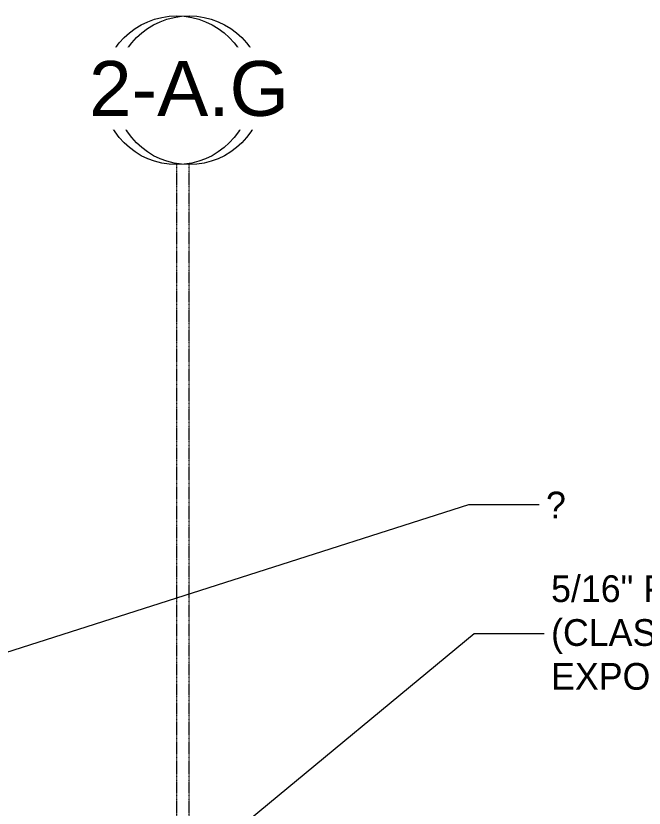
# Model space of a CAD drawing. Header units: inches. Extents: x 21408 to 98131, y -290 to 853.
# Drawn here: x 33065 to 33471, y 324 to 835 of the extents above; entities that cross this region are included whole.
import ezdxf

# ---------------------------------------------------------------- set-up
doc = ezdxf.new("R2010")
doc.units = ezdxf.units.IN
doc.header["$MEASUREMENT"] = 0
doc.linetypes.add('Grid Line 1_2_', pattern=[0.875, 0.5, -0.125, 0.125, -0.125])
for name, color, linetype, lineweight in [('A-ANNO-IDEN', 131, 'Continuous', 9), ('S-GRID', 1, 'Continuous', 9), ('S-GRID-IDEN', 1, 'Continuous', 9)]:
    doc.layers.add(name, color=color, linetype=linetype, lineweight=lineweight)
doc.styles.add('Arial_1', font='arial.ttf', dxfattribs={"height": 35.407186})
doc.styles.add('Century Gothic', font='GOTHIC.TTF', dxfattribs={"height": 17.245342})

# ---------------------------------------------------------------- blocks, each defined once
blk = doc.blocks.new('Grid - Grid Head - Circle-14747-Building Section - North_South looking East _ Fitness Center')
at = {"layer": 'S-GRID-IDEN'}
blk.add_circle((21143.8, 786.66), 48, dxfattribs=at)

msp = doc.modelspace()

# ---------------------------------------------------------------- linework, layer by layer
at = {"layer": 'A-ANNO-IDEN', "color": 153}
for p, q in [((32792.08, 338.9), (33357.8, 519.32)), ((33357.8, 519.32), (33407.49, 519.32)), ((33095.83, 216.91), (33361.08, 436.21)), ((33361.08, 436.21), (33410.76, 436.21))]:
    msp.add_line(p, q, dxfattribs=at)
at = {"layer": 'S-GRID', "linetype": 'Grid Line 1_2_'}
for p, q in [((33169.19, -273.16), (33169.19, 738.66)), ((33169.19, -273.16), (33169.19, 738.66)), ((33177.19, -273.16), (33177.19, 738.66)), ((33177.19, -273.16), (33177.19, 738.66))]:
    msp.add_line(p, q, dxfattribs=at)

# ---------------------------------------------------------------- block references
at = {"layer": 'S-GRID-IDEN'}
msp.add_blockref('Grid - Grid Head - Circle-14747-Building Section - North_South looking East _ Fitness Center', (12025.39, 0), dxfattribs=at)

# ---------------------------------------------------------------- next in the draw order: texts
at = {"layer": 'A-ANNO-IDEN', "attachment_point": 1, "line_spacing_factor": 0.984117, "style": 'Century Gothic', "bg_fill": 3, "box_fill_scale": 1.25, "bg_fill_color": 0, "bg_fill_transparency": 0}
for s, insert, char_height, width in [('?', (33407.49, 527.71), 17.25, 16.632), ('5/16" PHENOLIC RESIN PANELS\\P(CLASS A FLAME SPREAD) -\\PEXPOSED FASTENERS', (33410.76, 473.75), 17.2453, 407.16)]:
    msp.add_mtext(s, dxfattribs=dict(at, insert=insert, char_height=char_height, width=width))
at = {"layer": 'S-GRID-IDEN', "insert": (33169.19, 805.53), "char_height": 35.407, "width": 85.104, "attachment_point": 2, "line_spacing_factor": 0.938532, "style": 'Arial_1', "bg_fill": 3, "box_fill_scale": 1.25, "bg_fill_color": 0, "bg_fill_transparency": 0}
msp.add_mtext('3-1', dxfattribs=at)

# ---------------------------------------------------------------- next in the draw order: block references
at = {"layer": 'S-GRID-IDEN'}
msp.add_blockref('Grid - Grid Head - Circle-14747-Building Section - North_South looking East _ Fitness Center', (12033.39, 0), dxfattribs=at)

# ---------------------------------------------------------------- next in the draw order: texts
at = {"layer": 'S-GRID-IDEN', "insert": (33177.19, 805.53), "char_height": 35.407, "width": 147.312, "attachment_point": 2, "line_spacing_factor": 0.938532, "style": 'Arial_1', "bg_fill": 3, "box_fill_scale": 1.25, "bg_fill_color": 0, "bg_fill_transparency": 0}
msp.add_mtext('3-1.G', dxfattribs=at)

# ---------------------------------------------------------------- next in the draw order: block references
at = {"layer": 'S-GRID-IDEN'}
msp.add_blockref('Grid - Grid Head - Circle-14747-Building Section - North_South looking East _ Fitness Center', (12025.39, 0), dxfattribs=at)

# ---------------------------------------------------------------- next in the draw order: texts
at = {"layer": 'S-GRID-IDEN', "insert": (33169.19, 805.53), "char_height": 35.407, "width": 91.584, "attachment_point": 2, "line_spacing_factor": 0.938532, "style": 'Arial_1', "bg_fill": 3, "box_fill_scale": 1.25, "bg_fill_color": 0, "bg_fill_transparency": 0}
msp.add_mtext('2-A', dxfattribs=at)

# ---------------------------------------------------------------- next in the draw order: block references
at = {"layer": 'S-GRID-IDEN'}
msp.add_blockref('Grid - Grid Head - Circle-14747-Building Section - North_South looking East _ Fitness Center', (12033.39, 0), dxfattribs=at)

# ---------------------------------------------------------------- next in the draw order: texts
at = {"layer": 'S-GRID-IDEN', "insert": (33177.19, 805.53), "char_height": 35.407, "width": 153.792, "attachment_point": 2, "line_spacing_factor": 0.938532, "style": 'Arial_1', "bg_fill": 3, "box_fill_scale": 1.25, "bg_fill_color": 0, "bg_fill_transparency": 0}
msp.add_mtext('2-A.G', dxfattribs=at)

doc.saveas('drawing.dxf')
